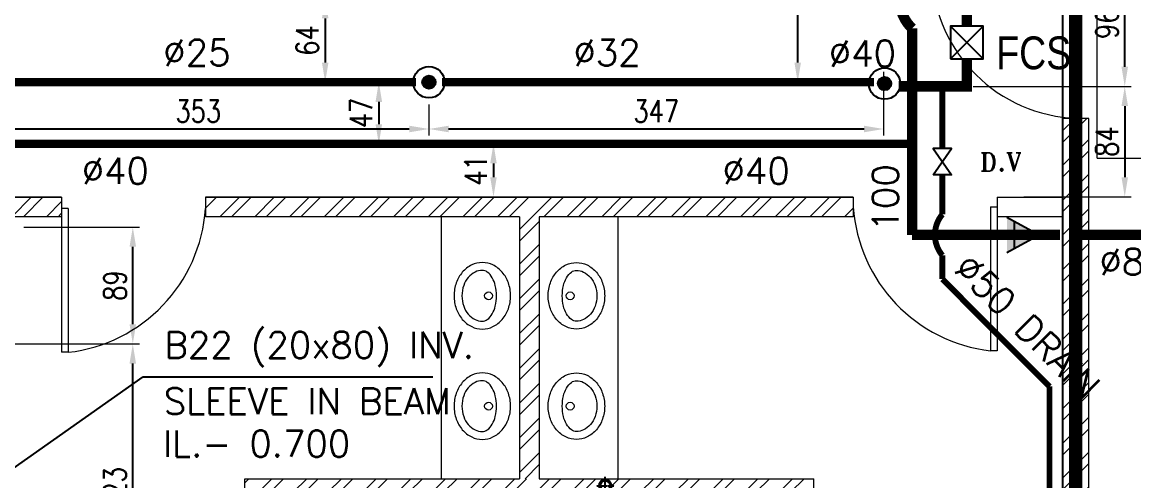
# Model space of a CAD drawing. Header units: inches. Extents: x 1355305 to 1448369, y 326920 to 386626.
# Drawn here: x 1375571 to 1384065, y 344744 to 348243 of the extents above; entities that cross this region are included whole.
import ezdxf
from ezdxf.enums import TextEntityAlignment as Align

# ---------------------------------------------------------------- set-up
doc = ezdxf.new("R2010")
doc.units = ezdxf.units.IN
doc.header["$MEASUREMENT"] = 0
for name, pattern in [('CENTER2', [1.125, 0.75, -0.125, 0.125, -0.125]), ('DASHED2', [9.525, 6.35, -3.175]), ('HIDDEN', [9.525, 6.35, -3.175]), ('PHANTOM2', [1.25, 0.625, -0.125, 0.125, -0.125, 0.125, -0.125])]:
    doc.linetypes.add(name, pattern=pattern)
for name, color, linetype, lineweight in [('A-BLOCK', 43, 'Continuous', 13), ('A-CORD.PLUMB', 44, 'Continuous', 13), ('A-DOOR', 10, 'Continuous', 15), ('A-LEASING LINE', 7, 'DASHED2', 9), ('DRAIN-P', 3, 'Continuous', 50), ('escape route', 8, 'HIDDEN', 15), ('wall hatch', 252, 'Continuous', 0)]:
    doc.layers.add(name, color=color, linetype=linetype, lineweight=lineweight)
for name, color, linetype in [('DIM2', 222, 'Continuous'), ('DR ARROW', 6, 'Continuous'), ('DR-TEXT', 181, 'Continuous'), ('FFNEW', 252, 'Continuous'), ('FIRE MAIN PIPE', 7, 'Continuous'), ('FP-PIPE', 4, 'Continuous'), ('P-FIRE-EQP', 6, 'Continuous'), ('P-FIRE-TXT', 181, 'Continuous'), ('PIPE RISE & DROP', 3, 'Continuous'), ('SLEEVE', 2, 'Continuous'), ('SPR..', 3, 'Continuous'), ('text 1', 3, 'Continuous')]:
    doc.layers.add(name, color=color, linetype=linetype)
doc.styles.add('ARIAL', font='ARIALN.TTF')
doc.styles.add('MECH', font='romans.shx')
doc.styles.add('ROMANS', font='romans__.ttf', dxfattribs={"width": 0.8})
doc.styles.add('ROMANT', font='ROMANT.shx')
doc.dimstyles.new('GRAND CINEMA', dxfattribs={"dimtxt": 180, "dimasz": 150, "dimexe": 0.18, "dimexo": 0.06, "dimgap": 100, "dimtad": 1, "dimdec": 0, "dimlfac": 0.1, "dimzin": 1, "dimdsep": 46, "dimtxsty": 'MECH', "dimcen": 0.09, "dimdle": 0.2, "dimclrd": 222, "dimclre": 222, "dimclrt": 3, "dimadec": 0, "dimazin": 0, "dimtfac": 1, "dimtdec": 0, "dimtix": 1, "dimtmove": 2, "dimatfit": 3, "dimfxl": 1, "dimtolj": 1, "dimtzin": 0, "dimlwd": -1, "dimarcsym": 0})
pattern_1 = [(45, (1361977.67, -12529.2), (-132.58252, 132.58252), []), (45, (1362066.06, -12529.2), (-132.58252, 132.58252), [])]

# ---------------------------------------------------------------- blocks, each defined once
blk = doc.blocks.new('SEDRGFE')
at = {"layer": 'wall hatch', "ltscale": 500}
h = blk.add_hatch(dxfattribs=at)
h.set_pattern_fill('ANSI32', color=250, scale=500)
h.set_pattern_definition([(45, (1341716.94, 266100.54), (-132.58252, 132.58252), []), (45, (1341805.33, 266100.54), (-132.58252, 132.58252), [])])
h.paths.add_polyline_path([(1363260.4, 675687.6), (1363260.4, 675587.6)], flags=17)
h.paths.add_polyline_path([(1363260.4, 677187.6), (1363260.4, 677087.6), (1363260.4, 677072.6), (1363260.4, 677172.6)], flags=17)
h.paths.add_polyline_path([(1363260.4, 681937.4), (1363260.4, 678537.6), (1363434.8, 678537.6), (1363434.8, 677887.6), (1363261.8, 677887.6), (1363260.4, 674887.6), (1363460.5, 674887.6), (1363460.9, 682538), (1363260, 682538)])
at = {"color": 250, "linetype": 'Continuous', "ltscale": 100}
blk.add_lwpolyline([(1389809.8, 674587.6), (1389809.8, 680290.5), (1389609.8, 680287.6), (1388060.2, 680287.6), (1388060.2, 686287.6), (1384199.6, 686287.6), (1384199.6, 693088.7), (1385203, 692941.6), (1385236.3, 693138.9), (1385780.3, 696950.3), (1386823.1, 704255.8), (1386865.5, 704552.8), (1351200.3, 709613.1), (1350433.7, 697904.1), (1372210.6, 694796), (1372208.8, 688237.4), (1371310.5, 688237.4), (1371310.5, 688037.6), (1371310.5, 684787.6), (1363260.4, 684787.6), (1363260.4, 684587.6), (1363260.4, 674587.6), (1389809.8, 674587.6)], dxfattribs=at)
at = {"layer": 'A-BLOCK', "color": 250, "ltscale": 100}
for p, q in [((1363460.5, 682538), (1363260.4, 682538)), ((1363260.4, 681937.4), (1363260.4, 682538)), ((1363460.5, 674887.6), (1363460.5, 682538)), ((1363260.4, 678537.6), (1363260.4, 681787.4))]:
    blk.add_line(p, q, dxfattribs=at)
at = {"layer": 'A-DOOR', "color": 250}
blk.add_arc((1363407.1, 683687.3), 1149.3, 262.66914, 270.16735, dxfattribs=at)
at = {"layer": 'escape route', "color": 250, "ltscale": 0.5}
for q in [(1363524.6, 683734), (1382974.6, 682234)]:
    blk.add_line((1363524.6, 682234), q, dxfattribs=at)
blk = doc.blocks.new('SWGDCSTHYTD')
at = {"layer": 'A-CORD.PLUMB'}
h = blk.add_hatch(dxfattribs=at)
h.set_pattern_fill('ANSI32', color=254, scale=500)
h.set_pattern_definition(pattern_1)
h.paths.add_polyline_path([(1379521.3, 403157.7), (1379371.3, 403157.7), (1379371.3, 401157.8), (1379521.3, 401157.8)])
at = {"layer": 'wall hatch', "ltscale": 500}
h = blk.add_hatch(dxfattribs=at)
h.set_pattern_fill('ANSI32', color=254, scale=500)
h.set_pattern_definition(pattern_1)
h.paths.add_polyline_path([(1375371.3, 403157.7), (1375871.2, 403157.7), (1375871.2, 403308.7), (1375335.3, 403307.7), (1375120.7, 403307.7), (1375120.7, 403157.7), (1375221.3, 403157.7), (1375221.3, 399907.8), (1375371.3, 399903.9)])
h = blk.add_hatch(dxfattribs=at)
h.set_pattern_fill('ANSI32', color=254, scale=500)
h.set_pattern_definition(pattern_1)
h.paths.add_polyline_path([(1381921.3, 403307.8), (1376971.2, 403307.8), (1376971.2, 403157.7), (1381921.3, 403157.7)])
h = blk.add_hatch(dxfattribs=at)
h.set_pattern_fill('ANSI32', color=254, scale=500)
h.set_pattern_definition([(45, (1362038.67, -12479.2), (-132.58252, 132.58252), []), (45, (1362127.06, -12479.2), (-132.58252, 132.58252), [])])
h.paths.add_polyline_path([(1381621.3, 401157.8), (1380832.2, 401157.8), (1380832.2, 401057.8), (1381521.3, 401057.8), (1381521.3, 400857.8), (1381621.3, 400857.8)])
h.paths.add_polyline_path([(1381621.3, 400057.8), (1381521.3, 400057.8), (1381521.3, 399857.8), (1380832.2, 399857.8), (1380832.2, 399757.8), (1381521.3, 399757.8), (1381521.3, 399457.8), (1380832.2, 399457.8), (1380832.2, 399357.8), (1381521.3, 399357.8), (1381521.3, 399257.8), (1381621.3, 399257.8)])
h.paths.add_polyline_path([(1381621.3, 396757.8), (1381571.3, 396757.8), (1381521.3, 396757.8), (1381521.3, 396257.8), (1381621.3, 396257.8)])
h.paths.add_polyline_path([(1377371.3, 396757.8), (1377271.3, 396757.8), (1377271.3, 396257.8), (1377371.3, 396257.8)])
h.paths.add_polyline_path([(1379371.3, 399157.8), (1379371.3, 399040.4), (1379171.3, 399040.4), (1379171.3, 399157.8)])
h.paths.add_polyline_path([(1379371.3, 397735.9), (1379371.3, 399040.4), (1379371.3, 398475.2), (1379171.3, 398475.2), (1379171.3, 398157.8), (1377371.3, 398157.8), (1377371.3, 398457.8), (1377271.3, 398457.8), (1377271.3, 397857.8), (1377371.3, 397857.8), (1377371.3, 398057.8), (1379171.3, 398057.8), (1379171.3, 397735.9)])
h.paths.add_polyline_path([(1379371.3, 396357.8), (1379371.3, 397735.9), (1379371.3, 397170.8), (1379171.3, 397170.8), (1379171.3, 396357.8)])
h.paths.add_polyline_path([(1379521.3, 397735.9), (1379521.3, 396357.8), (1379632.2, 396357.8), (1379632.2, 396257.8), (1379721.3, 396257.8), (1379721.3, 397170.8), (1379521.3, 397170.8)])
h.paths.add_polyline_path([(1379521.3, 399040.4), (1379521.3, 397735.9), (1379721.3, 397735.9), (1379721.3, 398057.8), (1381521.3, 398057.8), (1381521.3, 397857.8), (1381621.3, 397857.8), (1381621.3, 398457.8), (1381521.3, 398457.8), (1381521.3, 398157.8), (1379721.3, 398157.8), (1379721.3, 398475.2), (1379521.3, 398475.2)])
h.paths.add_polyline_path([(1379521.3, 399157.8), (1379521.3, 399040.4), (1379721.3, 399040.4), (1379721.3, 399157.8)])
h.paths.add_polyline_path([(1379521.3, 399357.8), (1379521.3, 399157.8), (1379721.3, 399157.8), (1379721.3, 399357.8), (1380832.2, 399357.8), (1380832.2, 399457.8), (1379432.2, 399457.8), (1379432.2, 399357.8)])
h.paths.add_polyline_path([(1379521.3, 401057.8), (1379521.3, 400740.4), (1379721.3, 400740.4), (1379721.3, 401057.8), (1380832.2, 401057.8), (1380832.2, 401157.8), (1379432.2, 401157.8), (1379432.2, 401057.8)])
h.paths.add_polyline_path([(1379521.3, 400175.2), (1379521.3, 399857.8), (1379432.2, 399857.8), (1379432.2, 399757.8), (1380832.2, 399757.8), (1380832.2, 399857.8), (1379721.3, 399857.8), (1379721.3, 400175.2), (1379521.3, 400175.2)])
h.paths.add_polyline_path([(1379371.3, 400740.4), (1379371.3, 401057.8), (1379432.2, 401057.8), (1379432.2, 401157.8), (1377271.3, 401157.8), (1377271.3, 400857.8), (1377371.3, 400857.8), (1377371.3, 401057.8), (1379171.3, 401057.8), (1379171.3, 400740.4)])
h.paths.add_polyline_path([(1379371.3, 399857.8), (1379371.3, 400175.2), (1379171.3, 400175.2), (1379171.3, 399857.8), (1377371.3, 399857.8), (1377371.3, 400057.8), (1377271.3, 400057.8), (1377271.3, 399257.8), (1377371.3, 399257.8), (1377371.3, 399357.8), (1379171.3, 399357.8), (1379171.3, 399157.8), (1379371.3, 399157.8), (1379371.3, 399357.8), (1379432.2, 399357.8), (1379432.2, 399457.8), (1377371.3, 399457.8), (1377371.3, 399757.8), (1379432.2, 399757.8), (1379432.2, 399857.8)])
at = {"color": 254, "linetype": 'Continuous', "ltscale": 100}
blk.add_lwpolyline([(1410070.6, 395957.8), (1410070.6, 401660.7), (1409870.6, 401657.8), (1408321, 401657.8), (1408321, 407657.8), (1404460.3, 407657.8), (1404460.3, 414459), (1405463.7, 414311.9), (1405497, 414509.2), (1406041, 418320.5), (1407083.9, 425626.1), (1407126.2, 425923.1), (1371461, 430983.4), (1370694.5, 419274.3), (1392471.3, 416166.3), (1392469.5, 409607.7), (1391571.2, 409607.7), (1391571.2, 409407.8), (1391571.2, 406157.8), (1383521.2, 406157.8), (1383521.2, 405957.8), (1383521.2, 395957.8), (1410070.6, 395957.8)], dxfattribs=at)
at = {"layer": 'A-BLOCK', "color": 254, "ltscale": 100}
for p, q in [((1383721.2, 403908.3), (1383521.2, 403908.3)), ((1383521.2, 403307.7), (1383521.2, 403908.3)), ((1375120.7, 403307.7), (1375871.2, 403307.7)), ((1375871.2, 403307.7), (1375335.3, 403307.7)), ((1375871.2, 403307.7), (1375871.2, 403157.7)), ((1381921.3, 403307.7), (1376971.2, 403307.7)), ((1376971.2, 403307.7), (1376971.2, 403157.7)), ((1376971.2, 403307.7), (1381921.3, 403307.7)), ((1381921.3, 403307.7), (1381921.3, 403157.7)), ((1383021.3, 403307.7), (1383021.3, 403157.7)), ((1383021.3, 403307.7), (1383521.2, 403307.7)), ((1375871.2, 403157.7), (1375371.3, 403157.7)), ((1379371.3, 403157.7), (1376971.2, 403157.7)), ((1381921.3, 403157.7), (1379521.3, 403157.7)), ((1383521.2, 403157.7), (1383021.3, 403157.7)), ((1383521.2, 399907.8), (1383521.2, 403157.7)), ((1377271.3, 400857.8), (1377271.3, 401157.8)), ((1377271.3, 401157.8), (1379371.3, 401157.8)), ((1379521.3, 401157.8), (1381621.3, 401157.8)), ((1381621.3, 400857.8), (1381621.3, 401157.8))]:
    blk.add_line(p, q, dxfattribs=at)
at = {"layer": 'A-CORD.PLUMB', "color": 254}
for p, q in [((1378771.3, 403159.7), (1378771.3, 401157.8)), ((1379371.3, 403157.7), (1379371.3, 401157.8)), ((1379521.3, 403157.7), (1379521.3, 401157.8)), ((1380121.3, 403159.7), (1380121.3, 401157.8))]:
    blk.add_line(p, q, dxfattribs=at)
for points in [[(1379086.7, 402300, 0.113803), (1379167.5, 402318.7, 0.103571), (1379239.4, 402374.4, 0.091769), (1379285.8, 402455, 0.084871), (1379302.7, 402554, 0.084871), (1379285.8, 402653, 0.091769), (1379239.4, 402733.6, 0.103571), (1379167.5, 402789.4, 0.113803), (1379086.7, 402808, 0.113803), (1379005.8, 402789.4, 0.103571), (1378934, 402733.6, 0.091769), (1378887.6, 402653, 0.084871), (1378870.7, 402554, 0.084871), (1378887.6, 402455, 0.091769), (1378934, 402374.4, 0.103571), (1379005.8, 402318.7, 0.113803)], [(1379805.9, 402300, -0.113803), (1379725.1, 402318.7, -0.103571), (1379653.2, 402374.4, -0.091769), (1379606.8, 402455, -0.084871), (1379589.9, 402554, -0.084871), (1379606.8, 402653, -0.091769), (1379653.2, 402733.6, -0.103571), (1379725.1, 402789.4, -0.113803), (1379805.9, 402808, -0.113803), (1379886.8, 402789.4, -0.103571), (1379958.7, 402733.6, -0.091769), (1380005, 402653, -0.084871), (1380021.9, 402554, -0.084871), (1380005, 402455, -0.091769), (1379958.7, 402374.4, -0.103571), (1379886.8, 402318.7, -0.113803)], [(1379086.7, 401457.8, 0.113803), (1379167.5, 401476.5, 0.103571), (1379239.4, 401532.2, 0.091769), (1379285.8, 401612.8, 0.084871), (1379302.7, 401711.8, 0.084871), (1379285.8, 401810.8, 0.091769), (1379239.4, 401891.4, 0.103571), (1379167.5, 401947.2, 0.113803), (1379086.7, 401965.8, 0.113803), (1379005.8, 401947.2, 0.103571), (1378934, 401891.4, 0.091769), (1378887.6, 401810.8, 0.084871), (1378870.7, 401711.8, 0.084871), (1378887.6, 401612.8, 0.091769), (1378934, 401532.2, 0.103571), (1379005.8, 401476.5, 0.113803)], [(1379805.9, 401457.8, -0.113803), (1379725.1, 401476.5, -0.103571), (1379653.2, 401532.2, -0.091769), (1379606.8, 401612.8, -0.084871), (1379589.9, 401711.8, -0.084871), (1379606.8, 401810.8, -0.091769), (1379653.2, 401891.4, -0.103571), (1379725.1, 401947.2, -0.113803), (1379805.9, 401965.8, -0.113803), (1379886.8, 401947.2, -0.103571), (1379958.7, 401891.4, -0.091769), (1380005, 401810.8, -0.084871), (1380021.9, 401711.8, -0.084871), (1380005, 401612.8, -0.091769), (1379958.7, 401532.2, -0.103571), (1379886.8, 401476.5, -0.113803)]]:
    blk.add_lwpolyline(points, format="xyb", close=True, dxfattribs=at)
for points in [[(1379086.7, 402748, 0.113803), (1379032.1, 402735.4, 0.103571), (1378979.7, 402694.7, 0.091769), (1378944.2, 402633.1, 0.084871), (1378930.7, 402554, 0.084871), (1378944.2, 402475, 0.091769), (1378979.7, 402413.3, 0.103571), (1379032.1, 402372.6, 0.113803), (1379086.7, 402360, 0.113803)], [(1379086.7, 402360, 0.161298), (1379124.1, 402372.4, 0.106182), (1379163.1, 402416.8, 0.070452), (1379185.8, 402476, 0.056719), (1379194.7, 402554, 0.056719), (1379185.8, 402632.1, 0.070452), (1379163.1, 402691.2, 0.106182), (1379124.1, 402735.6, 0.161298), (1379086.7, 402748, 0.161298)], [(1379805.9, 402360, -0.161298), (1379768.5, 402372.4, -0.106182), (1379729.5, 402416.8, -0.070452), (1379706.8, 402476, -0.056719), (1379697.9, 402554, -0.056719), (1379706.8, 402632.1, -0.070452), (1379729.5, 402691.2, -0.106182), (1379768.5, 402735.6, -0.161298), (1379805.9, 402748, -0.161298)], [(1379805.9, 402748, -0.113803), (1379860.5, 402735.4, -0.103571), (1379912.9, 402694.7, -0.091769), (1379948.4, 402633.1, -0.084871), (1379961.9, 402554, -0.084871), (1379948.4, 402475, -0.091769), (1379912.9, 402413.3, -0.103571), (1379860.5, 402372.6, -0.113803), (1379805.9, 402360, -0.113803)], [(1379086.7, 401905.8, 0.113803), (1379032.1, 401893.2, 0.103571), (1378979.7, 401852.5, 0.091769), (1378944.2, 401790.9, 0.084871), (1378930.7, 401711.8, 0.084871), (1378944.2, 401632.8, 0.091769), (1378979.7, 401571.1, 0.103571), (1379032.1, 401530.4, 0.113803), (1379086.7, 401517.8, 0.113803)], [(1379086.7, 401517.8, 0.161298), (1379124.1, 401530.2, 0.106182), (1379163.1, 401574.6, 0.070452), (1379185.8, 401633.8, 0.056719), (1379194.7, 401711.8, 0.056719), (1379185.8, 401789.9, 0.070452), (1379163.1, 401849, 0.106182), (1379124.1, 401893.4, 0.161298), (1379086.7, 401905.8, 0.161298)], [(1379805.9, 401517.8, -0.161298), (1379768.5, 401530.2, -0.106182), (1379729.5, 401574.6, -0.070452), (1379706.8, 401633.8, -0.056719), (1379697.9, 401711.8, -0.056719), (1379706.8, 401789.9, -0.070452), (1379729.5, 401849, -0.106182), (1379768.5, 401893.4, -0.161298), (1379805.9, 401905.8, -0.161298)], [(1379805.9, 401905.8, -0.113803), (1379860.5, 401893.2, -0.103571), (1379912.9, 401852.5, -0.091769), (1379948.4, 401790.9, -0.084871), (1379961.9, 401711.8, -0.084871), (1379948.4, 401632.8, -0.091769), (1379912.9, 401571.1, -0.103571), (1379860.5, 401530.4, -0.113803), (1379805.9, 401517.8, -0.113803)]]:
    blk.add_lwpolyline(points, format="xyb", dxfattribs=at)
for centre in [(1379134.4, 402554), (1379758.2, 402554), (1379134.4, 401711.8), (1379758.2, 401711.8)]:
    blk.add_circle(centre, 30, dxfattribs=at)
at = {"layer": 'A-DOOR', "color": 254}
for p, q in [((1375871.2, 403220.6), (1375871.2, 402122.6)), ((1375921.2, 403220.6), (1375871.2, 403220.6)), ((1375921.2, 403220.6), (1375921.2, 402122.6)), ((1382971.3, 403232.7), (1382971.3, 402134.7)), ((1382971.3, 403232.7), (1383021.3, 403232.7)), ((1383021.3, 403232.7), (1383021.3, 402134.7)), ((1375921.2, 402122.6), (1375871.2, 402122.6)), ((1383021.3, 402134.7), (1382971.3, 402134.7))]:
    blk.add_line(p, q, dxfattribs=at)
for centre, radius, start, end in [((1383667.8, 405057.5), 1149.3, 177.66852, 262.66914), ((1375788.4, 403300.6), 1185.5, 276.43334, 356.12693), ((1383104.1, 403312.8), 1185.5, 183.87307, 263.56666)]:
    blk.add_arc(centre, radius, start, end, dxfattribs=at)
blk = doc.blocks.new('*D1232')
at = {"layer": 'Defpoints', "color": 0, "transparency": 16777216}
for p in [(10263.3, -25214.3), (10738, -25214.3), (9530.7, -26170.6)]:
    blk.add_point(p, dxfattribs=at)
at = {"layer": 'DIM2', "color": 252, "lineweight": -2, "transparency": 16777216}
for p, q in [((10313.3, -25214.3), (10788, -25214.3)), ((9580.7, -26170.6), (10788, -26170.6))]:
    blk.add_line(p, q, dxfattribs=at)
at = {"layer": 'DIM2', "color": 252, "transparency": 16777216}
blk.add_line((10738, -26020.6), (10738, -25364.3), dxfattribs=at)
for points in [[(10713, -25364.3), (10763, -25364.3), (10738, -25214.3)], [(10713, -26020.6), (10763, -26020.6), (10738, -26170.6)]]:
    blk.add_solid(points, dxfattribs=at)
at = {"layer": 'DIM2', "color": 252, "transparency": 16777216, "insert": (10602.3, -25692.4), "char_height": 170, "attachment_point": 5, "rotation": 90, "style": 'ROMANS'}
blk.add_mtext('\\A1;96', dxfattribs=at)
blk = doc.blocks.new('*D1234')
at = {"layer": 'Defpoints', "color": 0, "transparency": 16777216}
for p in [(1895.4, -26258.6), (5420.8, -26258.6), (5420.8, -26495.7)]:
    blk.add_point(p, dxfattribs=at)
at = {"layer": 'DIM2', "color": 252, "lineweight": -2, "transparency": 16777216}
for p, q in [((1895.4, -26308.6), (1895.4, -26545.7)), ((5420.8, -26308.6), (5420.8, -26545.7))]:
    blk.add_line(p, q, dxfattribs=at)
at = {"layer": 'DIM2', "color": 252, "transparency": 16777216}
blk.add_line((2045.4, -26495.7), (5270.8, -26495.7), dxfattribs=at)
for points in [[(2045.4, -26470.7), (2045.4, -26520.7), (1895.4, -26495.7)], [(5270.8, -26470.7), (5270.8, -26520.7), (5420.8, -26495.7)]]:
    blk.add_solid(points, dxfattribs=at)
at = {"layer": 'DIM2', "color": 252, "transparency": 16777216, "insert": (3658.1, -26359.9), "char_height": 170, "attachment_point": 5, "style": 'ROMANS'}
blk.add_mtext('\\A1;353', dxfattribs=at)
blk = doc.blocks.new('*D1235')
at = {"layer": 'Defpoints', "color": 0, "transparency": 16777216}
for p in [(8895.5, -26008.4), (5420.8, -26258.6), (8895.5, -26495.7)]:
    blk.add_point(p, dxfattribs=at)
at = {"layer": 'DIM2', "color": 252, "lineweight": -2, "transparency": 16777216}
for p, q in [((8895.5, -26058.4), (8895.5, -26545.7)), ((5420.8, -26308.6), (5420.8, -26545.7))]:
    blk.add_line(p, q, dxfattribs=at)
at = {"layer": 'DIM2', "color": 252, "transparency": 16777216}
blk.add_line((5570.8, -26495.7), (8745.5, -26495.7), dxfattribs=at)
for points in [[(5570.8, -26470.7), (5570.8, -26520.7), (5420.8, -26495.7)], [(8745.5, -26470.7), (8745.5, -26520.7), (8895.5, -26495.7)]]:
    blk.add_solid(points, dxfattribs=at)
at = {"layer": 'DIM2', "color": 252, "transparency": 16777216, "insert": (7158.1, -26359.9), "char_height": 170, "attachment_point": 5, "style": 'ROMANS'}
blk.add_mtext('\\A1;347', dxfattribs=at)
blk = doc.blocks.new('*D1236')
at = {"layer": 'Defpoints', "color": 0, "transparency": 16777216}
for p in [(9530.7, -26170.6), (9915.7, -27014.4), (10738, -27014.4)]:
    blk.add_point(p, dxfattribs=at)
at = {"layer": 'DIM2', "color": 252, "lineweight": -2, "transparency": 16777216}
for p, q in [((9580.7, -26170.6), (10788, -26170.6)), ((9965.7, -27014.4), (10788, -27014.4))]:
    blk.add_line(p, q, dxfattribs=at)
at = {"layer": 'DIM2', "color": 252, "transparency": 16777216}
blk.add_line((10738, -26320.6), (10738, -26864.4), dxfattribs=at)
for points in [[(10713, -26320.6), (10763, -26320.6), (10738, -26170.6)], [(10713, -26864.4), (10763, -26864.4), (10738, -27014.4)]]:
    blk.add_solid(points, dxfattribs=at)
at = {"layer": 'DIM2', "color": 252, "transparency": 16777216, "insert": (10602.3, -26592.5), "char_height": 170, "attachment_point": 5, "rotation": 90, "style": 'ROMANS'}
blk.add_mtext('\\A1;84', dxfattribs=at)
blk = doc.blocks.new('*D1239')
at = {"layer": 'Defpoints', "color": 0, "transparency": 16777216}
for p in [(1576.9, -28136.3), (3157.6, -28136.3), (2113.2, -30365.1)]:
    blk.add_point(p, dxfattribs=at)
at = {"layer": 'DIM2', "color": 252, "lineweight": -2, "transparency": 16777216}
for p, q in [((1626.9, -28136.3), (3207.6, -28136.3)), ((2163.2, -30365.1), (3207.6, -30365.1))]:
    blk.add_line(p, q, dxfattribs=at)
at = {"layer": 'DIM2', "color": 252, "transparency": 16777216}
blk.add_line((3157.6, -30215.1), (3157.6, -28286.3), dxfattribs=at)
for points in [[(3132.6, -28286.3), (3182.6, -28286.3), (3157.6, -28136.3)], [(3132.6, -30215.1), (3182.6, -30215.1), (3157.6, -30365.1)]]:
    blk.add_solid(points, dxfattribs=at)
at = {"layer": 'DIM2', "color": 252, "transparency": 16777216, "insert": (3021.9, -29250.7), "char_height": 170, "attachment_point": 5, "rotation": 90, "style": 'ROMANS'}
blk.add_mtext('\\A1;223', dxfattribs=at)
blk = doc.blocks.new('*D1240')
at = {"layer": 'Defpoints', "color": 0, "transparency": 16777216}
for p in [(2274.9, -27245.1), (3157.8, -27245.1), (2367.4, -28136.3)]:
    blk.add_point(p, dxfattribs=at)
at = {"layer": 'DIM2', "color": 252, "lineweight": -2, "transparency": 16777216}
for p, q in [((2324.9, -27245.1), (3207.8, -27245.1)), ((2417.4, -28136.3), (3207.8, -28136.3))]:
    blk.add_line(p, q, dxfattribs=at)
at = {"layer": 'DIM2', "color": 252, "transparency": 16777216}
blk.add_line((3157.8, -27986.3), (3157.8, -27395.1), dxfattribs=at)
for points in [[(3132.8, -27395.1), (3182.8, -27395.1), (3157.8, -27245.1)], [(3132.8, -27986.3), (3182.8, -27986.3), (3157.8, -28136.3)]]:
    blk.add_solid(points, dxfattribs=at)
at = {"layer": 'DIM2', "color": 252, "transparency": 16777216, "insert": (3022, -27690.7), "char_height": 170, "attachment_point": 5, "rotation": 90, "style": 'ROMANS'}
blk.add_mtext('\\A1;89', dxfattribs=at)
blk = doc.blocks.new('*D1323')
at = {"layer": 'Defpoints', "color": 0, "transparency": 16777216}
for p in [(8238.8, -22645.6), (8290.9, -22645.6), (8364.4, -26138.6)]:
    blk.add_point(p, dxfattribs=at)
at = {"layer": 'DIM2', "color": 252, "lineweight": -2, "transparency": 16777216}
for p, q in [((8240.9, -22645.6), (8188.8, -22645.6)), ((8314.4, -26138.6), (8188.8, -26138.6))]:
    blk.add_line(p, q, dxfattribs=at)
at = {"layer": 'DIM2', "color": 252, "transparency": 16777216}
blk.add_line((8238.8, -25988.6), (8238.8, -22795.6), dxfattribs=at)
for points in [[(8213.8, -22795.6), (8263.8, -22795.6), (8238.8, -22645.6)], [(8213.8, -25988.6), (8263.8, -25988.6), (8238.8, -26138.6)]]:
    blk.add_solid(points, dxfattribs=at)
at = {"layer": 'DIM2', "color": 252, "transparency": 16777216, "insert": (8103, -24392.1), "char_height": 170, "attachment_point": 5, "rotation": 90, "style": 'ROMANS'}
blk.add_mtext('\\A1;349', dxfattribs=at)
blk = doc.blocks.new('*D1324')
at = {"layer": 'Defpoints', "color": 0, "transparency": 16777216}
for p in [(4692.8, -25502), (4628.2, -26138.6), (4692.8, -26138.6)]:
    blk.add_point(p, dxfattribs=at)
at = {"layer": 'DIM2', "color": 252, "lineweight": -2, "transparency": 16777216}
for p, q in [((4642.8, -25502), (4578.2, -25502)), ((4642.8, -26138.6), (4578.2, -26138.6))]:
    blk.add_line(p, q, dxfattribs=at)
at = {"layer": 'DIM2', "color": 252, "transparency": 16777216}
blk.add_line((4628.2, -25652), (4628.2, -25988.6), dxfattribs=at)
for points in [[(4603.2, -25652), (4653.2, -25652), (4628.2, -25502)], [(4603.2, -25988.6), (4653.2, -25988.6), (4628.2, -26138.6)]]:
    blk.add_solid(points, dxfattribs=at)
at = {"layer": 'DIM2', "color": 252, "transparency": 16777216, "insert": (4492.4, -25820.3), "char_height": 170, "attachment_point": 5, "rotation": 90, "style": 'ROMANS'}
blk.add_mtext('\\A1;64', dxfattribs=at)
blk = doc.blocks.new('*D1325')
at = {"layer": 'Defpoints', "color": 0, "transparency": 16777216}
for p in [(4929.9, -26138.6), (4929.9, -26609), (5037.6, -26609)]:
    blk.add_point(p, dxfattribs=at)
at = {"layer": 'DIM2', "color": 252, "lineweight": -2, "transparency": 16777216}
for p, q in [((4979.9, -26138.6), (5087.6, -26138.6)), ((4979.9, -26609), (5087.6, -26609))]:
    blk.add_line(p, q, dxfattribs=at)
at = {"layer": 'DIM2', "color": 252, "transparency": 16777216}
blk.add_line((5037.6, -26288.6), (5037.6, -26459), dxfattribs=at)
for points in [[(5012.6, -26288.6), (5062.6, -26288.6), (5037.6, -26138.6)], [(5012.6, -26459), (5062.6, -26459), (5037.6, -26609)]]:
    blk.add_solid(points, dxfattribs=at)
at = {"layer": 'DIM2', "color": 252, "transparency": 16777216, "insert": (4902.4, -26373.8), "char_height": 170, "attachment_point": 5, "rotation": 90, "style": 'ROMANS'}
blk.add_mtext('\\A1;47', dxfattribs=at)
blk = doc.blocks.new('*D1326')
at = {"layer": 'Defpoints', "color": 0, "transparency": 16777216}
for p in [(5755.9, -26609), (5755.9, -27014.4), (5913.9, -27014.4)]:
    blk.add_point(p, dxfattribs=at)
at = {"layer": 'DIM2', "color": 252, "lineweight": -2, "transparency": 16777216}
for p, q in [((5805.9, -26609), (5963.9, -26609)), ((5805.9, -27014.4), (5963.9, -27014.4))]:
    blk.add_line(p, q, dxfattribs=at)
at = {"layer": 'DIM2', "color": 252, "transparency": 16777216}
blk.add_line((5913.9, -26759), (5913.9, -26864.4), dxfattribs=at)
for points in [[(5888.9, -26759), (5938.9, -26759), (5913.9, -26609)], [(5888.9, -26864.4), (5938.9, -26864.4), (5913.9, -27014.4)]]:
    blk.add_solid(points, dxfattribs=at)
at = {"layer": 'DIM2', "color": 252, "transparency": 16777216, "insert": (5778.9, -26811.7), "char_height": 170, "attachment_point": 5, "rotation": 90, "style": 'ROMANS'}
blk.add_mtext('\\A1;41', dxfattribs=at)
blk = doc.blocks.new('RISE PIPE')
at = {"layer": 'PIPE RISE & DROP', "color": 8, "linetype": 'CENTER2', "ltscale": 0.5}
for p, q in [((-135, 0), (135, 0)), ((0, -135), (0, 135))]:
    blk.add_line(p, q, dxfattribs=at)
at = {"layer": 'PIPE RISE & DROP'}
blk.add_circle((0, 0), 95, dxfattribs=at)
at = {"layer": 'PIPE RISE & DROP', "color": 1}
blk.add_circle((0, 0), 75, dxfattribs=at)
blk = doc.blocks.new('A$C6DC347C1')
at = {"layer": 'DR ARROW'}
h = blk.add_hatch(color=252, dxfattribs=at)
h.paths.add_polyline_path([(10084, -27303.9), (9837.6, -27168.5), (9837.6, -27439.4)])
h.paths.add_polyline_path([(9837.6, -27267.2), (9697.7, -27267.2), (9697.7, -27340.6), (9837.6, -27340.6)])
at = {"layer": 'SPR..'}
h = blk.add_hatch(color=252, dxfattribs=at)
h.dxf.hatch_style = 1
edge = h.paths.add_edge_path()
edge.add_arc((5420.8, -26138.6), 50.6, 0, 360)
h = blk.add_hatch(color=252, dxfattribs=at)
h.dxf.hatch_style = 1
edge = h.paths.add_edge_path()
edge.add_arc((8902.9, -26149.2), 50.6, 0, 360)
at = {"layer": 'A-LEASING LINE', "color": 6, "const_width": 100}
blk.add_lwpolyline([(-1797, 660.5), (-2564.1, -11048.5), (19312.7, -14170.9), (19312.7, -20715.1), (18412.6, -20714.9), (18412.6, -24265), (10362.6, -24265), (10362.6, -34365), (36712, -34365), (36712, -28765), (34962.4, -28765), (34962.4, -22740), (31101.7, -22740), (31101.7, -15751.8), (32125.3, -15898.6), (33276.1, -7757.8), (33283.8, -7758.8), (33770.9, -4393.3), (-1797, 660.5)], dxfattribs=at)
at = {"layer": 'DR ARROW', "color": 252}
for p, q in [((9837.6, -27168.5), (10084, -27303.9)), ((9894.4, -27408.1), (9894.4, -27199.7)), ((9837.6, -27439.4), (10084, -27303.9)), ((10084, -27303.9), (10084, -27303.9))]:
    blk.add_line(p, q, dxfattribs=at)
at = {"layer": 'DRAIN-P', "color": 252, "linetype": 'PHANTOM2', "lineweight": -3, "ltscale": 300, "const_width": 45}
for points in [[(9344.2, -26170.6), (9344.2, -26644)], [(9344.2, -26846.7), (9344.2, -27147.2)], [(9344.2, -27460.7), (9344.2, -27641.9)], [(9344.2, -27641.9), (10163.2, -28461)], [(10163.2, -28461), (10163.2, -29565)]]:
    blk.add_lwpolyline(points, dxfattribs=at)
blk.add_lwpolyline([(9344.2, -27147.2, 0.36317), (9344.2, -27460.7, 0.36317)], format="xyb", dxfattribs=at)
at = {"layer": 'FIRE MAIN PIPE', "color": 252, "const_width": 80}
for points in [[(9530.6, -25711.3), (9530.6, -24992.5)], [(9113.2, -25728.4), (9113.2, -27303.9)], [(9009.3, -26170.7), (9530.6, -26170.6), (9530.6, -25961.3)], [(9113.2, -27303.9), (10242.6, -27303.9)]]:
    blk.add_lwpolyline(points, dxfattribs=at)
blk.add_lwpolyline([(9113.2, -25275.6, 0.425998), (9113.2, -25728.4, 3.20499)], format="xyb", dxfattribs=at)
at = {"layer": 'FIRE MAIN PIPE', "color": 6, "const_width": 80}
blk.add_lwpolyline([(10362.6, -27303.9), (34964.5, -27303.6)], dxfattribs=at)
at = {"layer": 'FP-PIPE', "color": 252, "const_width": 65}
for points in [[(2020.9, -26138.6), (5320.8, -26138.6)], [(5520.8, -26138.6), (8820.9, -26138.6)], [(9113.2, -26609), (1566.3, -26609), (1566.3, -33471.1)]]:
    blk.add_lwpolyline(points, dxfattribs=at)
at = {"layer": 'P-FIRE-EQP', "color": 252}
for p, q in [((9655.9, -25961.3), (9405.9, -25711.3)), ((9655.9, -25711.3), (9405.9, -25961.3))]:
    blk.add_line(p, q, dxfattribs=at)
for points in [[(9405.9, -25961.3), (9655.9, -25961.3), (9655.9, -25711.3), (9405.9, -25711.3)], [(9273.6, -26846.7), (9414.4, -26644), (9273.6, -26644), (9414.4, -26846.7)]]:
    blk.add_lwpolyline(points, close=True, dxfattribs=at)
at = {"layer": 'SPR..', "color": 252}
for centre, radius in [((5420.8, -26138.6), 120), ((8902.9, -26149.2), 120), ((5420.8, -26138.6), 50.6), ((8902.9, -26149.2), 50.6)]:
    blk.add_circle(centre, radius, dxfattribs=at)
at = {"layer": 'PIPE RISE & DROP', "color": 252, "xscale": 0.4982517482517483, "yscale": 0.4982517482517483, "zscale": 0.4982517482517483}
blk.add_blockref('RISE PIPE', (6767.9, -29218.3), dxfattribs=at)
at = {"layer": 'DR-TEXT', "color": 252, "style": 'ROMANT'}
blk.add_text('D.V', height=140.44, dxfattribs=at).set_placement((9791.5, -26748.2), align=Align.MIDDLE_CENTER)
at = {"layer": 'P-FIRE-TXT', "color": 252, "style": 'MECH'}
for s, p in [('%%C25', (3647.3, -25912.6)), ('%%C32', (6781.9, -25912.6)), ('%%C40', (8733.3, -25919.5)), ('%%C40', (3024.5, -26815)), ('%%C40', (7921.5, -26815))]:
    blk.add_text(s, height=200, dxfattribs=at).set_placement(p, align=Align.MIDDLE_CENTER)
blk.add_text('100', height=200, rotation=90, dxfattribs=at).set_placement((8909.6, -27021.7), align=Align.MIDDLE_CENTER)
at = {"layer": 'P-FIRE-TXT', "style": 'MECH'}
blk.add_text('%%C80', height=200, dxfattribs=at).set_placement((10801.3, -27509.3), align=Align.MIDDLE_CENTER)
at = {"layer": 'P-FIRE-TXT', "color": 252, "style": 'MECH'}
blk.add_text('%%C50 DRAIN', height=200, rotation=315, dxfattribs=at).set_placement((9419.8, -27572.5, 0))
at = {"layer": 'SLEEVE', "color": 252, "style": 'MECH'}
for s, p in [('B22 (20x80) INV.', (3399, -28244.7, 0)), ('SLEEVE IN BEAM', (3393.7, -28673.5, 0)), ('IL.- 0.700', (3388.4, -28996.9, 0))]:
    blk.add_text(s, height=200, dxfattribs=at).set_placement(p)
at = {"layer": 'text 1', "color": 252, "style": 'ARIAL'}
blk.add_text('FCS', height=250, dxfattribs=at).set_placement((9756.1, -26039.6))
at = {"layer": 'DIM2', "color": 252}
for base, p1, p2, picture, middle in [((8238.8, -22645.6), (8364.4, -26138.6), (8290.9, -22645.6), '*D1323', (8103, -24392.1)), ((10738, -25214.3), (9530.7, -26170.6), (10263.3, -25214.3), '*D1232', (10602.3, -25692.4)), ((4628.2, -26138.6), (4692.8, -25502), (4692.8, -26138.6), '*D1324', (4492.4, -25820.3)), ((5037.6, -26609), (4929.9, -26138.6), (4929.9, -26609), '*D1325', (4902.4, -26373.8)), ((10738, -27014.4), (9530.7, -26170.6), (9915.7, -27014.4), '*D1236', (10602.3, -26592.5)), ((5913.9, -27014.4), (5755.9, -26609), (5755.9, -27014.4), '*D1326', (5778.9, -26811.7)), ((3157.8, -27245.1), (2367.4, -28136.3), (2274.9, -27245.1), '*D1240', (3022, -27690.7)), ((3157.6, -28136.3), (2113.2, -30365.1), (1576.9, -28136.3), '*D1239', (3021.9, -29250.7))]:
    dim = blk.add_linear_dim(base=base, p1=p1, p2=p2, angle=90, dimstyle='GRAND CINEMA', override={"dimtxt": 170, "dimexe": 50, "dimexo": 50, "dimgap": 50, "dimtxsty": 'ROMANS', "dimclrd": 252, "dimclre": 252, "dimclrt": 252, "dimfxl": 6000}, dxfattribs=at)
    dim.commit()
    dim.dimension.update_dxf_attribs({"geometry": picture, "text_midpoint": middle})
for base, p1, p2, picture, middle in [((8895.5, -26495.7), (5420.8, -26258.6), (8895.5, -26008.4), '*D1235', (7158.1, -26359.9)), ((5420.8, -26495.7), (1895.4, -26258.6), (5420.8, -26258.6), '*D1234', (3658.1, -26359.9))]:
    dim = blk.add_linear_dim(base=base, p1=p1, p2=p2, dimstyle='GRAND CINEMA', override={"dimtxt": 170, "dimexe": 50, "dimexo": 50, "dimgap": 50, "dimtxsty": 'ROMANS', "dimclrd": 252, "dimclre": 252, "dimclrt": 252, "dimfxl": 6000}, dxfattribs=at)
    dim.commit()
    dim.dimension.update_dxf_attribs({"geometry": picture, "text_midpoint": middle})
blk.add_leader([(491.9, -30322.5), (3236, -28386.3), (5451.4, -28386.3)], dimstyle='GRAND CINEMA', override={"dimtxt": 170, "dimexe": 50, "dimexo": 50, "dimgap": 50, "dimtxsty": 'ROMANS', "dimclrd": 252, "dimclre": 252, "dimclrt": 252, "dimfxl": 6000}, dxfattribs=at)

msp = doc.modelspace()

# ---------------------------------------------------------------- block references
at = {"color": 252, "linetype": 'Continuous'}
msp.add_blockref('SWGDCSTHYTD', (0, -56398.4), dxfattribs=at)
at = {"layer": 'A-DOOR', "color": 252, "linetype": 'Continuous', "ltscale": 100}
msp.add_blockref('A$C6DC347C1', (1373258, 373924.5), dxfattribs=at)
at = {"layer": 'FFNEW', "color": 6, "linetype": 'Continuous'}
msp.add_blockref('SEDRGFE', (20260.7, -335028.1), dxfattribs=at)

doc.saveas('drawing.dxf')
